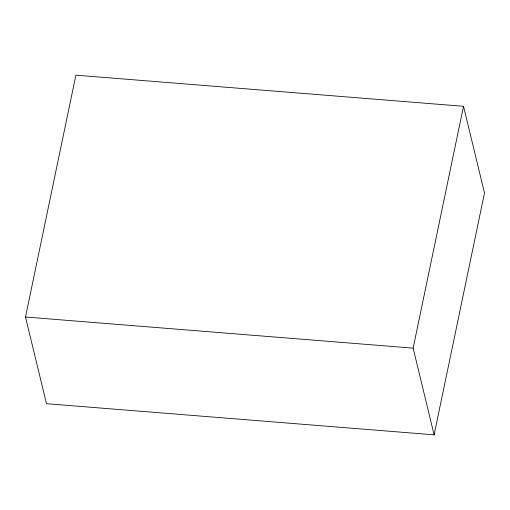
<?xml version="1.0" encoding="UTF-8"?>
<svg xmlns="http://www.w3.org/2000/svg" width="510" height="510" viewBox="0 0 510 510"><rect width="100%" height="100%" fill="white"/><g stroke="black" fill="none" stroke-linecap="round" stroke-linejoin="round"><path stroke-width="0.76" d="M25.5 317.016L75.888 75.168L463.52 106.303L484.5 192.984L434.112 434.832L46.48 403.697L25.5 317.016L413.138 348.145L434.112 434.832M413.138 348.145L463.52 106.303"/></g></svg>
